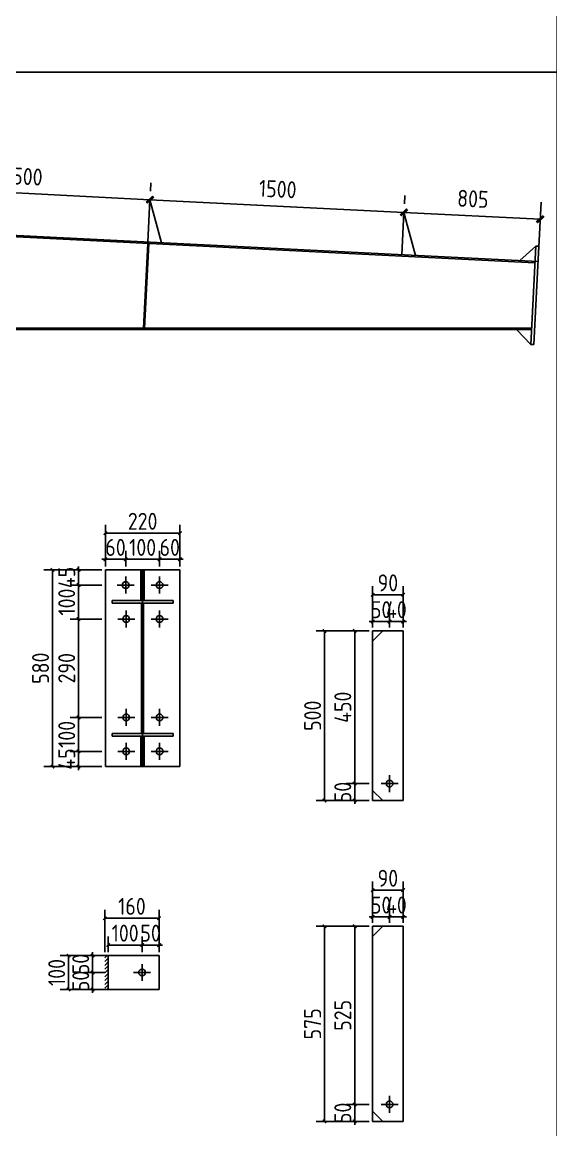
# Model space of a CAD drawing. Extents: x 411778 to 673094, y -11605 to 324395.
# Drawn here: x 446213 to 449332, y 116638 to 123167 of the extents above; entities that cross this region are included whole.
import ezdxf

# ---------------------------------------------------------------- set-up
doc = ezdxf.new("R2010")
doc.units = 0
doc.header["$LTSCALE"] = 1000
doc.header["$MEASUREMENT"] = 0
doc.styles.get("Standard").update_dxf_attribs({"font": 'gbenor.shx', "bigfont": 'gbcbig.shx'})
doc.dimstyles.get("Standard").update_dxf_attribs({"dimscale": 100, "dimtxt": 3.5, "dimasz": 1, "dimexe": 2.5, "dimexo": 3, "dimgap": 1.5, "dimtad": 1, "dimdec": 0, "dimzin": 0, "dimdsep": 46, "dimtxsty": 'Standard', "dimblk": 'ARCHTICK', "dimcen": 0.09, "dimadec": 0, "dimazin": 0, "dimtfac": 1, "dimtdec": 0, "dimtix": 1, "dimtmove": 2, "dimatfit": 3, "dimfxl": 1, "dimtolj": 1, "dimtzin": 0, "dimarcsym": 0})

# ---------------------------------------------------------------- blocks, each defined once
blk = doc.blocks.new('_ArchTick')
at = {"color": 0, "linetype": 'ByBlock', "const_width": 0.4}
blk.add_lwpolyline([(-0.5, -0.5), (0.5, 0.5)], dxfattribs=at)
blk = doc.blocks.new('*D2322')
at = {"color": 3, "lineweight": -2}
for p, q in [((445458.7, 121996), (445473.7, 122295.6)), ((445468.7, 122195.7), (446966.8, 122120.8)), ((446969.3, 122170.7), (446971.8, 122220.7))]:
    blk.add_line(p, q, dxfattribs=at)
at = {"layer": 'Defpoints', "color": 0}
for p in [(446966.8, 122120.8), (446966.8, 122120.8), (445456.2, 121946)]:
    blk.add_point(p, dxfattribs=at)
at = {"color": 3, "lineweight": -2, "xscale": 40, "yscale": 40, "zscale": 40}
for p, rotation in [((445468.7, 122195.7), 177.1375947738483), ((446966.8, 122120.8), 357.1375947738483)]:
    blk.add_blockref('_ArchTick', p, dxfattribs=dict(at, rotation=rotation))
at = {"color": 0, "insert": (446222.8, 122258.1), "char_height": 100, "attachment_point": 5, "rotation": 357.13759}
blk.add_mtext('\\A1;1500', dxfattribs=at)
blk = doc.blocks.new('*D2323')
at = {"color": 3, "lineweight": -2}
for p, q in [((446969.3, 122170.7), (446971.8, 122220.7)), ((446966.8, 122120.8), (448465, 122045.9)), ((448467.5, 122095.8), (448470, 122145.8))]:
    blk.add_line(p, q, dxfattribs=at)
at = {"layer": 'Defpoints', "color": 0}
for p in [(446966.8, 122120.8), (448465, 122045.9), (448465, 122045.9)]:
    blk.add_point(p, dxfattribs=at)
at = {"color": 3, "lineweight": -2, "xscale": 40, "yscale": 40, "zscale": 40}
for p, rotation in [((446966.8, 122120.8), 177.1375947738483), ((448465, 122045.9), 357.1375947738483)]:
    blk.add_blockref('_ArchTick', p, dxfattribs=dict(at, rotation=rotation))
at = {"color": 0, "insert": (447720.9, 122183.2), "char_height": 100, "attachment_point": 5, "rotation": 357.13759}
blk.add_mtext('\\A1;1500', dxfattribs=at)
blk = doc.blocks.new('*D2324')
at = {"color": 3, "lineweight": -2}
for p, q in [((448467.5, 122095.8), (448470, 122145.8)), ((449259, 121805.9), (449273.9, 122105.6)), ((448465, 122045.9), (449269, 122005.7))]:
    blk.add_line(p, q, dxfattribs=at)
at = {"layer": 'Defpoints', "color": 0}
for p in [(448465, 122045.9), (449269, 122005.7), (449256.5, 121756)]:
    blk.add_point(p, dxfattribs=at)
at = {"color": 3, "lineweight": -2, "xscale": 40, "yscale": 40, "zscale": 40}
for p, rotation in [((448465, 122045.9), 177.1375947738483), ((449269, 122005.7), 357.1375947738483)]:
    blk.add_blockref('_ArchTick', p, dxfattribs=dict(at, rotation=rotation))
at = {"color": 0, "insert": (448872, 122125.7), "char_height": 100, "attachment_point": 5, "rotation": 357.13759}
blk.add_mtext('\\A1;805', dxfattribs=at)
blk = doc.blocks.new('*D2346')
at = {"color": 3, "lineweight": -2}
for p, q in [((446683.6, 118869), (446495.6, 118869)), ((446545.6, 118869), (446545.6, 118889)), ((446545.6, 118779), (446545.6, 118869)), ((446683.6, 118779), (446495.6, 118779)), ((446545.6, 118779), (446545.6, 118759))]:
    blk.add_line(p, q, dxfattribs=at)
at = {"layer": 'Defpoints', "color": 0}
for p in [(446545.6, 118869), (446703.6, 118869), (446703.6, 118779)]:
    blk.add_point(p, dxfattribs=at)
at = {"color": 3, "lineweight": -2, "xscale": 20, "yscale": 20, "zscale": 20}
for p, rotation in [((446545.6, 118869), 270), ((446545.6, 118779), 90)]:
    blk.add_blockref('_ArchTick', p, dxfattribs=dict(at, rotation=rotation))
at = {"color": 0, "insert": (446475.6, 118824), "char_height": 100, "attachment_point": 5, "rotation": 90}
blk.add_mtext('\\A1;45', dxfattribs=at)
blk = doc.blocks.new('*D2300')
at = {"color": 3, "lineweight": -2}
for p, q in [((446683.6, 119069), (446495.6, 119069)), ((446545.6, 118869), (446545.6, 119069)), ((446683.6, 118869), (446495.6, 118869))]:
    blk.add_line(p, q, dxfattribs=at)
at = {"layer": 'Defpoints', "color": 0}
for p in [(446545.6, 119069), (446703.6, 119069), (446703.6, 118869)]:
    blk.add_point(p, dxfattribs=at)
at = {"color": 3, "lineweight": -2, "xscale": 20, "yscale": 20, "zscale": 20}
for p, rotation in [((446545.6, 119069), 90), ((446545.6, 118869), 270)]:
    blk.add_blockref('_ArchTick', p, dxfattribs=dict(at, rotation=rotation))
at = {"color": 0, "insert": (446475.6, 118969), "char_height": 100, "attachment_point": 5, "rotation": 90}
blk.add_mtext('\\A1;100', dxfattribs=at)
blk = doc.blocks.new('*D2301')
at = {"color": 3, "lineweight": -2}
for p, q in [((446683.6, 119649), (446495.6, 119649)), ((446545.6, 119069), (446545.6, 119649)), ((446683.6, 119069), (446495.6, 119069))]:
    blk.add_line(p, q, dxfattribs=at)
at = {"layer": 'Defpoints', "color": 0}
for p in [(446545.6, 119649), (446703.6, 119649), (446703.6, 119069)]:
    blk.add_point(p, dxfattribs=at)
at = {"color": 3, "lineweight": -2, "xscale": 20, "yscale": 20, "zscale": 20}
for p, rotation in [((446545.6, 119649), 90), ((446545.6, 119069), 270)]:
    blk.add_blockref('_ArchTick', p, dxfattribs=dict(at, rotation=rotation))
at = {"color": 0, "insert": (446475.6, 119359), "char_height": 100, "attachment_point": 5, "rotation": 90}
blk.add_mtext('\\A1;290', dxfattribs=at)
blk = doc.blocks.new('*D2302')
at = {"color": 3, "lineweight": -2}
for p, q in [((446683.6, 119849), (446495.6, 119849)), ((446545.6, 119649), (446545.6, 119849)), ((446683.6, 119649), (446495.6, 119649))]:
    blk.add_line(p, q, dxfattribs=at)
at = {"layer": 'Defpoints', "color": 0}
for p in [(446545.6, 119849), (446703.6, 119849), (446703.6, 119649)]:
    blk.add_point(p, dxfattribs=at)
at = {"color": 3, "lineweight": -2, "xscale": 20, "yscale": 20, "zscale": 20}
for p, rotation in [((446545.6, 119849), 90), ((446545.6, 119649), 270)]:
    blk.add_blockref('_ArchTick', p, dxfattribs=dict(at, rotation=rotation))
at = {"color": 0, "insert": (446475.6, 119749), "char_height": 100, "attachment_point": 5, "rotation": 90}
blk.add_mtext('\\A1;100', dxfattribs=at)
blk = doc.blocks.new('*D2347')
at = {"color": 3, "lineweight": -2}
for p, q in [((446545.6, 119939), (446545.6, 119959)), ((446683.6, 119939), (446495.6, 119939)), ((446545.6, 119849), (446545.6, 119939)), ((446683.6, 119849), (446495.6, 119849)), ((446545.6, 119849), (446545.6, 119829))]:
    blk.add_line(p, q, dxfattribs=at)
at = {"layer": 'Defpoints', "color": 0}
for p in [(446545.6, 119939), (446703.6, 119939), (446703.6, 119849)]:
    blk.add_point(p, dxfattribs=at)
at = {"color": 3, "lineweight": -2, "xscale": 20, "yscale": 20, "zscale": 20}
for p, rotation in [((446545.6, 119939), 270), ((446545.6, 119849), 90)]:
    blk.add_blockref('_ArchTick', p, dxfattribs=dict(at, rotation=rotation))
at = {"color": 0, "insert": (446475.6, 119894), "char_height": 100, "attachment_point": 5, "rotation": 90}
blk.add_mtext('\\A1;45', dxfattribs=at)
blk = doc.blocks.new('*D2303')
at = {"color": 3, "lineweight": -2}
for p, q in [((446703.6, 119959), (446703.6, 120051)), ((446823.6, 119959), (446823.6, 120051)), ((446703.6, 120001), (446683.6, 120001)), ((446703.6, 120001), (446823.6, 120001)), ((446823.6, 120001), (446843.6, 120001))]:
    blk.add_line(p, q, dxfattribs=at)
at = {"layer": 'Defpoints', "color": 0}
for p in [(446823.6, 120001), (446703.6, 119939), (446823.6, 119939)]:
    blk.add_point(p, dxfattribs=at)
at = {"color": 3, "lineweight": -2, "xscale": 20, "yscale": 20, "zscale": 20}
blk.add_blockref('_ArchTick', (446703.6, 120001), dxfattribs=at)
at = {"color": 3, "lineweight": -2, "xscale": 20, "yscale": 20, "zscale": 20, "rotation": 180}
blk.add_blockref('_ArchTick', (446823.6, 120001), dxfattribs=at)
at = {"color": 0, "insert": (446763.6, 120071), "char_height": 100, "attachment_point": 5}
blk.add_mtext('\\A1;60', dxfattribs=at)
blk = doc.blocks.new('*D2304')
at = {"color": 3, "lineweight": -2}
for p, q in [((446823.6, 119959), (446823.6, 120051)), ((447023.6, 119959), (447023.6, 120051)), ((446823.6, 120001), (447023.6, 120001))]:
    blk.add_line(p, q, dxfattribs=at)
at = {"layer": 'Defpoints', "color": 0}
for p in [(447023.6, 120001), (446823.6, 119939), (447023.6, 119939)]:
    blk.add_point(p, dxfattribs=at)
at = {"color": 3, "lineweight": -2, "xscale": 20, "yscale": 20, "zscale": 20, "rotation": 180}
blk.add_blockref('_ArchTick', (446823.6, 120001), dxfattribs=at)
at = {"color": 3, "lineweight": -2, "xscale": 20, "yscale": 20, "zscale": 20}
blk.add_blockref('_ArchTick', (447023.6, 120001), dxfattribs=at)
at = {"color": 0, "insert": (446923.6, 120071), "char_height": 100, "attachment_point": 5}
blk.add_mtext('\\A1;100', dxfattribs=at)
blk = doc.blocks.new('*D2348')
at = {"color": 3, "lineweight": -2}
for p, q in [((447023.6, 119959), (447023.6, 120051)), ((447143.6, 119959), (447143.6, 120051)), ((447023.6, 120001), (447003.6, 120001)), ((447023.6, 120001), (447143.6, 120001)), ((447143.6, 120001), (447163.6, 120001))]:
    blk.add_line(p, q, dxfattribs=at)
at = {"layer": 'Defpoints', "color": 0}
for p in [(447143.6, 120001), (447023.6, 119939), (447143.6, 119939)]:
    blk.add_point(p, dxfattribs=at)
at = {"color": 3, "lineweight": -2, "xscale": 20, "yscale": 20, "zscale": 20}
blk.add_blockref('_ArchTick', (447023.6, 120001), dxfattribs=at)
at = {"color": 3, "lineweight": -2, "xscale": 20, "yscale": 20, "zscale": 20, "rotation": 180}
blk.add_blockref('_ArchTick', (447143.6, 120001), dxfattribs=at)
at = {"color": 0, "insert": (447083.6, 120071), "char_height": 100, "attachment_point": 5}
blk.add_mtext('\\A1;60', dxfattribs=at)
blk = doc.blocks.new('*D2349')
at = {"color": 3, "lineweight": -2}
for p, q in [((446703.6, 119959), (446703.6, 120205)), ((447143.6, 119959), (447143.6, 120205)), ((446703.6, 120155), (447143.6, 120155))]:
    blk.add_line(p, q, dxfattribs=at)
at = {"layer": 'Defpoints', "color": 0}
for p in [(447143.6, 120155), (446703.6, 119939), (447143.6, 119939)]:
    blk.add_point(p, dxfattribs=at)
at = {"color": 3, "lineweight": -2, "xscale": 20, "yscale": 20, "zscale": 20, "rotation": 180}
blk.add_blockref('_ArchTick', (446703.6, 120155), dxfattribs=at)
at = {"color": 3, "lineweight": -2, "xscale": 20, "yscale": 20, "zscale": 20}
blk.add_blockref('_ArchTick', (447143.6, 120155), dxfattribs=at)
at = {"color": 0, "insert": (446923.6, 120225), "char_height": 100, "attachment_point": 5}
blk.add_mtext('\\A1;220', dxfattribs=at)
blk = doc.blocks.new('*D2350')
at = {"color": 3, "lineweight": -2}
for p, q in [((446683.6, 119939), (446341.6, 119939)), ((446391.6, 119939), (446391.6, 118779)), ((446683.6, 118779), (446341.6, 118779))]:
    blk.add_line(p, q, dxfattribs=at)
at = {"layer": 'Defpoints', "color": 0}
for p in [(446703.6, 119939), (446391.6, 118779), (446703.6, 118779)]:
    blk.add_point(p, dxfattribs=at)
at = {"color": 3, "lineweight": -2, "xscale": 20, "yscale": 20, "zscale": 20}
for p, rotation in [((446391.6, 119939), 90), ((446391.6, 118779), 270)]:
    blk.add_blockref('_ArchTick', p, dxfattribs=dict(at, rotation=rotation))
at = {"color": 0, "insert": (446321.6, 119359), "char_height": 100, "attachment_point": 5, "rotation": 90}
blk.add_mtext('\\A1;580', dxfattribs=at)
blk = doc.blocks.new('*D2355')
at = {"color": 3, "lineweight": -2}
for p, q in [((448174.5, 118679), (448174.5, 118699)), ((448260.5, 118679), (448124.5, 118679)), ((448174.5, 118579), (448174.5, 118679)), ((448260.5, 118579), (448124.5, 118579)), ((448174.5, 118579), (448174.5, 118559))]:
    blk.add_line(p, q, dxfattribs=at)
at = {"layer": 'Defpoints', "color": 0}
for p in [(448174.5, 118679), (448280.5, 118679), (448280.5, 118579)]:
    blk.add_point(p, dxfattribs=at)
at = {"color": 3, "lineweight": -2, "xscale": 20, "yscale": 20, "zscale": 20}
for p, rotation in [((448174.5, 118679), 270), ((448174.5, 118579), 90)]:
    blk.add_blockref('_ArchTick', p, dxfattribs=dict(at, rotation=rotation))
at = {"color": 0, "insert": (448104.5, 118629), "char_height": 100, "attachment_point": 5, "rotation": 90}
blk.add_mtext('\\A1;50', dxfattribs=at)
blk = doc.blocks.new('*D2356')
at = {"color": 3, "lineweight": -2}
for p, q in [((448260.5, 119579), (448124.5, 119579)), ((448174.5, 118679), (448174.5, 119579)), ((448260.5, 118679), (448124.5, 118679))]:
    blk.add_line(p, q, dxfattribs=at)
at = {"layer": 'Defpoints', "color": 0}
for p in [(448174.5, 119579), (448280.5, 119579), (448280.5, 118679)]:
    blk.add_point(p, dxfattribs=at)
at = {"color": 3, "lineweight": -2, "xscale": 20, "yscale": 20, "zscale": 20}
for p, rotation in [((448174.5, 119579), 90), ((448174.5, 118679), 270)]:
    blk.add_blockref('_ArchTick', p, dxfattribs=dict(at, rotation=rotation))
at = {"color": 0, "insert": (448104.5, 119129), "char_height": 100, "attachment_point": 5, "rotation": 90}
blk.add_mtext('\\A1;450', dxfattribs=at)
blk = doc.blocks.new('*D2357')
at = {"color": 3, "lineweight": -2}
for p, q in [((448260.5, 119579), (447946.5, 119579)), ((447996.5, 118579), (447996.5, 119579)), ((448260.5, 118579), (447946.5, 118579))]:
    blk.add_line(p, q, dxfattribs=at)
at = {"layer": 'Defpoints', "color": 0}
for p in [(447996.5, 119579), (448280.5, 119579), (448280.5, 118579)]:
    blk.add_point(p, dxfattribs=at)
at = {"color": 3, "lineweight": -2, "xscale": 20, "yscale": 20, "zscale": 20}
for p, rotation in [((447996.5, 119579), 90), ((447996.5, 118579), 270)]:
    blk.add_blockref('_ArchTick', p, dxfattribs=dict(at, rotation=rotation))
at = {"color": 0, "insert": (447926.5, 119079), "char_height": 100, "attachment_point": 5, "rotation": 90}
blk.add_mtext('\\A1;500', dxfattribs=at)
blk = doc.blocks.new('*D2313')
at = {"color": 3, "lineweight": -2}
for p, q in [((448280.5, 119599), (448280.5, 119684)), ((448380.5, 119599), (448380.5, 119684)), ((448280.5, 119634), (448260.5, 119634)), ((448280.5, 119634), (448380.5, 119634)), ((448380.5, 119634), (448400.5, 119634))]:
    blk.add_line(p, q, dxfattribs=at)
at = {"layer": 'Defpoints', "color": 0}
for p in [(448380.5, 119634), (448280.5, 119579), (448380.5, 119579)]:
    blk.add_point(p, dxfattribs=at)
at = {"color": 3, "lineweight": -2, "xscale": 20, "yscale": 20, "zscale": 20}
blk.add_blockref('_ArchTick', (448280.5, 119634), dxfattribs=at)
at = {"color": 3, "lineweight": -2, "xscale": 20, "yscale": 20, "zscale": 20, "rotation": 180}
blk.add_blockref('_ArchTick', (448380.5, 119634), dxfattribs=at)
at = {"color": 0, "insert": (448330.5, 119704), "char_height": 100, "attachment_point": 5}
blk.add_mtext('\\A1;50', dxfattribs=at)
blk = doc.blocks.new('*D2358')
at = {"color": 3, "lineweight": -2}
for p, q in [((448380.5, 119599), (448380.5, 119684)), ((448460.5, 119599), (448460.5, 119684)), ((448380.5, 119634), (448360.5, 119634)), ((448380.5, 119634), (448460.5, 119634)), ((448460.5, 119634), (448480.5, 119634))]:
    blk.add_line(p, q, dxfattribs=at)
at = {"layer": 'Defpoints', "color": 0}
for p in [(448460.5, 119634), (448380.5, 119579), (448460.5, 119579)]:
    blk.add_point(p, dxfattribs=at)
at = {"color": 3, "lineweight": -2, "xscale": 20, "yscale": 20, "zscale": 20}
blk.add_blockref('_ArchTick', (448380.5, 119634), dxfattribs=at)
at = {"color": 3, "lineweight": -2, "xscale": 20, "yscale": 20, "zscale": 20, "rotation": 180}
blk.add_blockref('_ArchTick', (448460.5, 119634), dxfattribs=at)
at = {"color": 0, "insert": (448420.5, 119704), "char_height": 100, "attachment_point": 5}
blk.add_mtext('\\A1;40', dxfattribs=at)
blk = doc.blocks.new('*D2360')
at = {"color": 3, "lineweight": -2}
for p, q in [((448280.5, 119599), (448280.5, 119842)), ((448460.5, 119599), (448460.5, 119842)), ((448460.5, 119792), (448280.5, 119792))]:
    blk.add_line(p, q, dxfattribs=at)
at = {"layer": 'Defpoints', "color": 0}
for p in [(448280.5, 119792), (448280.5, 119579), (448460.5, 119579)]:
    blk.add_point(p, dxfattribs=at)
at = {"color": 3, "lineweight": -2, "xscale": 20, "yscale": 20, "zscale": 20, "rotation": 180}
blk.add_blockref('_ArchTick', (448280.5, 119792), dxfattribs=at)
at = {"color": 3, "lineweight": -2, "xscale": 20, "yscale": 20, "zscale": 20}
blk.add_blockref('_ArchTick', (448460.5, 119792), dxfattribs=at)
at = {"color": 0, "insert": (448370.5, 119862), "char_height": 100, "attachment_point": 5}
blk.add_mtext('\\A1;90', dxfattribs=at)
blk = doc.blocks.new('*D2361')
at = {"color": 3, "lineweight": -2}
for p, q in [((448174.5, 116788), (448174.5, 116808)), ((448260.5, 116788), (448124.5, 116788)), ((448174.5, 116688), (448174.5, 116788)), ((448260.5, 116688), (448124.5, 116688)), ((448174.5, 116688), (448174.5, 116668))]:
    blk.add_line(p, q, dxfattribs=at)
at = {"layer": 'Defpoints', "color": 0}
for p in [(448174.5, 116788), (448280.5, 116788), (448280.5, 116688)]:
    blk.add_point(p, dxfattribs=at)
at = {"color": 3, "lineweight": -2, "xscale": 20, "yscale": 20, "zscale": 20}
for p, rotation in [((448174.5, 116788), 270), ((448174.5, 116688), 90)]:
    blk.add_blockref('_ArchTick', p, dxfattribs=dict(at, rotation=rotation))
at = {"color": 0, "insert": (448104.5, 116738), "char_height": 100, "attachment_point": 5, "rotation": 90}
blk.add_mtext('\\A1;50', dxfattribs=at)
blk = doc.blocks.new('*D2362')
at = {"color": 3, "lineweight": -2}
for p, q in [((448260.5, 117838), (448124.5, 117838)), ((448174.5, 116788), (448174.5, 117838)), ((448260.5, 116788), (448124.5, 116788))]:
    blk.add_line(p, q, dxfattribs=at)
at = {"layer": 'Defpoints', "color": 0}
for p in [(448174.5, 117838), (448280.5, 117838), (448280.5, 116788)]:
    blk.add_point(p, dxfattribs=at)
at = {"color": 3, "lineweight": -2, "xscale": 20, "yscale": 20, "zscale": 20}
for p, rotation in [((448174.5, 117838), 90), ((448174.5, 116788), 270)]:
    blk.add_blockref('_ArchTick', p, dxfattribs=dict(at, rotation=rotation))
at = {"color": 0, "insert": (448104.5, 117313), "char_height": 100, "attachment_point": 5, "rotation": 90}
blk.add_mtext('\\A1;525', dxfattribs=at)
blk = doc.blocks.new('*D2363')
at = {"color": 3, "lineweight": -2}
for p, q in [((448260.5, 117838), (447946.5, 117838)), ((447996.5, 116688), (447996.5, 117838)), ((448260.5, 116688), (447946.5, 116688))]:
    blk.add_line(p, q, dxfattribs=at)
at = {"layer": 'Defpoints', "color": 0}
for p in [(447996.5, 117838), (448280.5, 117838), (448280.5, 116688)]:
    blk.add_point(p, dxfattribs=at)
at = {"color": 3, "lineweight": -2, "xscale": 20, "yscale": 20, "zscale": 20}
for p, rotation in [((447996.5, 117838), 90), ((447996.5, 116688), 270)]:
    blk.add_blockref('_ArchTick', p, dxfattribs=dict(at, rotation=rotation))
at = {"color": 0, "insert": (447926.5, 117263), "char_height": 100, "attachment_point": 5, "rotation": 90}
blk.add_mtext('\\A1;575', dxfattribs=at)
blk = doc.blocks.new('*D2314')
at = {"color": 3, "lineweight": -2}
for p, q in [((448280.5, 117858), (448280.5, 117943)), ((448380.5, 117858), (448380.5, 117943)), ((448280.5, 117893), (448260.5, 117893)), ((448280.5, 117893), (448380.5, 117893)), ((448380.5, 117893), (448400.5, 117893))]:
    blk.add_line(p, q, dxfattribs=at)
at = {"layer": 'Defpoints', "color": 0}
for p in [(448380.5, 117893), (448280.5, 117838), (448380.5, 117838)]:
    blk.add_point(p, dxfattribs=at)
at = {"color": 3, "lineweight": -2, "xscale": 20, "yscale": 20, "zscale": 20}
blk.add_blockref('_ArchTick', (448280.5, 117893), dxfattribs=at)
at = {"color": 3, "lineweight": -2, "xscale": 20, "yscale": 20, "zscale": 20, "rotation": 180}
blk.add_blockref('_ArchTick', (448380.5, 117893), dxfattribs=at)
at = {"color": 0, "insert": (448330.5, 117963), "char_height": 100, "attachment_point": 5}
blk.add_mtext('\\A1;50', dxfattribs=at)
blk = doc.blocks.new('*D2364')
at = {"color": 3, "lineweight": -2}
for p, q in [((448380.5, 117858), (448380.5, 117943)), ((448460.5, 117858), (448460.5, 117943)), ((448380.5, 117893), (448360.5, 117893)), ((448380.5, 117893), (448460.5, 117893)), ((448460.5, 117893), (448480.5, 117893))]:
    blk.add_line(p, q, dxfattribs=at)
at = {"layer": 'Defpoints', "color": 0}
for p in [(448460.5, 117893), (448380.5, 117838), (448460.5, 117838)]:
    blk.add_point(p, dxfattribs=at)
at = {"color": 3, "lineweight": -2, "xscale": 20, "yscale": 20, "zscale": 20}
blk.add_blockref('_ArchTick', (448380.5, 117893), dxfattribs=at)
at = {"color": 3, "lineweight": -2, "xscale": 20, "yscale": 20, "zscale": 20, "rotation": 180}
blk.add_blockref('_ArchTick', (448460.5, 117893), dxfattribs=at)
at = {"color": 0, "insert": (448420.5, 117963), "char_height": 100, "attachment_point": 5}
blk.add_mtext('\\A1;40', dxfattribs=at)
blk = doc.blocks.new('*D2366')
at = {"color": 3, "lineweight": -2}
for p, q in [((448280.5, 117858), (448280.5, 118101)), ((448460.5, 118051), (448280.5, 118051)), ((448460.5, 117858), (448460.5, 118101))]:
    blk.add_line(p, q, dxfattribs=at)
at = {"layer": 'Defpoints', "color": 0}
for p in [(448280.5, 118051), (448280.5, 117838), (448460.5, 117838)]:
    blk.add_point(p, dxfattribs=at)
at = {"color": 3, "lineweight": -2, "xscale": 20, "yscale": 20, "zscale": 20, "rotation": 180}
blk.add_blockref('_ArchTick', (448280.5, 118051), dxfattribs=at)
at = {"color": 3, "lineweight": -2, "xscale": 20, "yscale": 20, "zscale": 20}
blk.add_blockref('_ArchTick', (448460.5, 118051), dxfattribs=at)
at = {"color": 0, "insert": (448370.5, 118121), "char_height": 100, "attachment_point": 5}
blk.add_mtext('\\A1;90', dxfattribs=at)
blk = doc.blocks.new('*D2368')
at = {"color": 3, "lineweight": -2}
for p, q in [((446700.5, 117565.5), (446578.5, 117565.5)), ((446628.5, 117565.5), (446628.5, 117585.5)), ((446628.5, 117465.5), (446628.5, 117565.5)), ((446680.5, 117465.5), (446578.5, 117465.5)), ((446628.5, 117465.5), (446628.5, 117445.5))]:
    blk.add_line(p, q, dxfattribs=at)
at = {"layer": 'Defpoints', "color": 0}
for p in [(446628.5, 117565.5), (446720.5, 117565.5), (446700.5, 117465.5)]:
    blk.add_point(p, dxfattribs=at)
at = {"color": 3, "lineweight": -2, "xscale": 20, "yscale": 20, "zscale": 20}
for p, rotation in [((446628.5, 117565.5), 270), ((446628.5, 117465.5), 90)]:
    blk.add_blockref('_ArchTick', p, dxfattribs=dict(at, rotation=rotation))
at = {"color": 0, "insert": (446558.5, 117515.5), "char_height": 100, "attachment_point": 5, "rotation": 90}
blk.add_mtext('\\A1;50', dxfattribs=at)
blk = doc.blocks.new('*D2369')
at = {"color": 3, "lineweight": -2}
for p, q in [((446680.5, 117665.5), (446578.5, 117665.5)), ((446628.5, 117665.5), (446628.5, 117685.5)), ((446628.5, 117565.5), (446628.5, 117665.5)), ((446700.5, 117565.5), (446578.5, 117565.5)), ((446628.5, 117565.5), (446628.5, 117545.5))]:
    blk.add_line(p, q, dxfattribs=at)
at = {"layer": 'Defpoints', "color": 0}
for p in [(446628.5, 117665.5), (446700.5, 117665.5), (446720.5, 117565.5)]:
    blk.add_point(p, dxfattribs=at)
at = {"color": 3, "lineweight": -2, "xscale": 20, "yscale": 20, "zscale": 20}
for p, rotation in [((446628.5, 117665.5), 270), ((446628.5, 117565.5), 90)]:
    blk.add_blockref('_ArchTick', p, dxfattribs=dict(at, rotation=rotation))
at = {"color": 0, "insert": (446558.5, 117615.5), "char_height": 100, "attachment_point": 5, "rotation": 90}
blk.add_mtext('\\A1;50', dxfattribs=at)
blk = doc.blocks.new('*D2316')
at = {"color": 3, "lineweight": -2}
for p, q in [((446720.5, 117685.5), (446720.5, 117777.5)), ((446720.5, 117727.5), (446920.5, 117727.5)), ((446920.5, 117685.5), (446920.5, 117777.5))]:
    blk.add_line(p, q, dxfattribs=at)
at = {"layer": 'Defpoints', "color": 0}
for p in [(446920.5, 117727.5), (446720.5, 117665.5), (446920.5, 117665.5)]:
    blk.add_point(p, dxfattribs=at)
at = {"color": 3, "lineweight": -2, "xscale": 20, "yscale": 20, "zscale": 20, "rotation": 180}
blk.add_blockref('_ArchTick', (446720.5, 117727.5), dxfattribs=at)
at = {"color": 3, "lineweight": -2, "xscale": 20, "yscale": 20, "zscale": 20}
blk.add_blockref('_ArchTick', (446920.5, 117727.5), dxfattribs=at)
at = {"color": 0, "insert": (446820.5, 117797.5), "char_height": 100, "attachment_point": 5}
blk.add_mtext('\\A1;100', dxfattribs=at)
blk = doc.blocks.new('*D2370')
at = {"color": 3, "lineweight": -2}
for p, q in [((446920.5, 117727.5), (446900.5, 117727.5)), ((446920.5, 117685.5), (446920.5, 117777.5)), ((446920.5, 117727.5), (447020.5, 117727.5)), ((447020.5, 117685.5), (447020.5, 117777.5)), ((447020.5, 117727.5), (447040.5, 117727.5))]:
    blk.add_line(p, q, dxfattribs=at)
at = {"layer": 'Defpoints', "color": 0}
for p in [(447020.5, 117727.5), (446920.5, 117665.5), (447020.5, 117665.5)]:
    blk.add_point(p, dxfattribs=at)
at = {"color": 3, "lineweight": -2, "xscale": 20, "yscale": 20, "zscale": 20}
blk.add_blockref('_ArchTick', (446920.5, 117727.5), dxfattribs=at)
at = {"color": 3, "lineweight": -2, "xscale": 20, "yscale": 20, "zscale": 20, "rotation": 180}
blk.add_blockref('_ArchTick', (447020.5, 117727.5), dxfattribs=at)
at = {"color": 0, "insert": (446970.5, 117797.5), "char_height": 100, "attachment_point": 5}
blk.add_mtext('\\A1;50', dxfattribs=at)
blk = doc.blocks.new('*D2371')
at = {"color": 3, "lineweight": -2}
for p, q in [((446700.5, 117665.5), (446436.5, 117665.5)), ((446486.5, 117465.5), (446486.5, 117665.5)), ((446700.5, 117465.5), (446436.5, 117465.5))]:
    blk.add_line(p, q, dxfattribs=at)
at = {"layer": 'Defpoints', "color": 0}
for p in [(446486.5, 117665.5), (446720.5, 117665.5), (446720.5, 117465.5)]:
    blk.add_point(p, dxfattribs=at)
at = {"color": 3, "lineweight": -2, "xscale": 20, "yscale": 20, "zscale": 20}
for p, rotation in [((446486.5, 117665.5), 90), ((446486.5, 117465.5), 270)]:
    blk.add_blockref('_ArchTick', p, dxfattribs=dict(at, rotation=rotation))
at = {"color": 0, "insert": (446416.5, 117565.5), "char_height": 100, "attachment_point": 5, "rotation": 90}
blk.add_mtext('\\A1;100', dxfattribs=at)
blk = doc.blocks.new('*D2372')
at = {"color": 3, "lineweight": -2}
for p, q in [((446700.5, 117685.5), (446700.5, 117935.5)), ((447020.5, 117685.5), (447020.5, 117935.5)), ((446700.5, 117885.5), (447020.5, 117885.5))]:
    blk.add_line(p, q, dxfattribs=at)
at = {"layer": 'Defpoints', "color": 0}
for p in [(447020.5, 117885.5), (446700.5, 117665.5), (447020.5, 117665.5)]:
    blk.add_point(p, dxfattribs=at)
at = {"color": 3, "lineweight": -2, "xscale": 20, "yscale": 20, "zscale": 20, "rotation": 180}
blk.add_blockref('_ArchTick', (446700.5, 117885.5), dxfattribs=at)
at = {"color": 3, "lineweight": -2, "xscale": 20, "yscale": 20, "zscale": 20}
blk.add_blockref('_ArchTick', (447020.5, 117885.5), dxfattribs=at)
at = {"color": 0, "insert": (446860.5, 117955.5), "char_height": 100, "attachment_point": 5}
blk.add_mtext('\\A1;160', dxfattribs=at)

msp = doc.modelspace()

# ---------------------------------------------------------------- hatches: boundary and pattern name
h = msp.add_hatch()
h.set_pattern_fill('ANSI31', color=256, scale=10, style=0)
h.set_pattern_definition([(45, (-3341.5, -6024.5), (-11.22532015, 11.22532015), [])])
h.paths.add_polyline_path([(446720.5, 117665.5), (446700.5, 117665.5), (446700.5, 117465.5), (446720.5, 117465.5)])

# ---------------------------------------------------------------- linework, layer by layer
for p, q in [((446966.8, 122120.8), (446954.3, 121871.1)), ((446966.8, 122120.8), (447034.2, 121867.1)), ((448465, 122045.9), (448452.5, 121796.2)), ((448465, 122045.9), (448532.4, 121792.2)), ((445256.5, 121956), (449256.5, 121756)), ((445256.5, 121948), (449238.1, 121748.9)), ((446953.9, 121863.1), (446929, 121364.2)), ((446959.9, 121862.8), (446935, 121364.2)), ((449243, 121846.8), (449148.6, 121761.4)), ((449261, 121845.9), (449243, 121846.8)), ((449218.9, 121364.5), (445256.5, 121364)), ((449218.5, 121356.5), (445256.5, 121356)), ((449129.4, 121356.5), (449214, 121267.5)), ((449232, 121266.6), (449214, 121267.5)), ((446703.6, 119939), (446703.6, 118779)), ((447143.6, 119939), (446703.6, 119939)), ((446823.6, 119899), (446823.6, 119799)), ((446913.6, 119939), (446913.6, 119759)), ((446933.6, 119939), (446933.6, 119759)), ((447023.6, 119899), (447023.6, 119799)), ((447143.6, 118779), (447143.6, 119939)), ((446773.6, 119849), (446873.6, 119849)), ((446973.6, 119849), (447073.6, 119849)), ((446826.6, 119699), (446826.6, 119599)), ((447023.6, 119699), (447023.6, 119599)), ((446776.6, 119649), (446876.6, 119649)), ((446973.6, 119649), (447073.6, 119649)), ((448460.5, 119579), (448280.5, 119579)), ((448280.5, 119579), (448280.5, 118579)), ((448280.5, 119519), (448340.5, 119579)), ((448460.5, 119579), (448460.5, 118579)), ((446826.6, 119119), (446826.6, 119019)), ((447023.6, 119119), (447023.6, 119019)), ((446776.6, 119069), (446876.6, 119069)), ((446973.6, 119069), (447073.6, 119069)), ((446826.6, 118919), (446826.6, 118819)), ((446913.6, 118959), (446913.6, 118779)), ((446933.6, 118959), (446933.6, 118779)), ((447023.6, 118919), (447023.6, 118819)), ((446776.6, 118869), (446876.6, 118869)), ((446973.6, 118869), (447073.6, 118869)), ((446703.6, 118779), (447143.6, 118779)), ((448380.5, 118729), (448380.5, 118629)), ((448280.5, 118639), (448340.5, 118579)), ((448330.5, 118679), (448430.5, 118679)), ((448460.5, 118579), (448280.5, 118579)), ((448460.5, 117838), (448280.5, 117838)), ((448280.5, 117838), (448280.5, 116688)), ((448280.5, 117778), (448340.5, 117838)), ((448460.5, 117838), (448460.5, 116688)), ((447020.5, 117665.5), (446700.5, 117665.5)), ((446720.5, 117665.5), (446720.5, 117465.5)), ((447020.5, 117465.5), (447020.5, 117665.5)), ((446920.5, 117615.5), (446920.5, 117515.5)), ((446870.5, 117565.5), (446970.5, 117565.5)), ((446700.5, 117465.5), (447020.5, 117465.5)), ((448380.5, 116838), (448380.5, 116738)), ((448280.5, 116748), (448340.5, 116688)), ((448330.5, 116788), (448430.5, 116788)), ((448460.5, 116688), (448280.5, 116688))]:
    msp.add_line(p, q)
at = {"color": 0}
for p, q in [((449243, 121846.8), (449214, 121267.5)), ((449261, 121845.9), (449232, 121266.6))]:
    msp.add_line(p, q, dxfattribs=at)
at = {"color": 1}
msp.add_line((446923.6, 119939), (446923.6, 118779), dxfattribs=at)
at = {"color": 4}
for p, q in [((447103.6, 119759), (446743.6, 119759)), ((446743.6, 119759), (446743.6, 119743)), ((447103.6, 119743), (447103.6, 119759)), ((446743.6, 119743), (447103.6, 119743)), ((446917.6, 119743), (446917.6, 118975)), ((446929.6, 119743), (446929.6, 118975)), ((446743.6, 118959), (446743.6, 118975)), ((446743.6, 118975), (447103.6, 118975)), ((447103.6, 118975), (447103.6, 118959)), ((447103.6, 118959), (446743.6, 118959))]:
    msp.add_line(p, q, dxfattribs=at)
for points in [[(440968.5, 134753), (449368.5, 134753), (449368.5, 122873), (440968.5, 122873)], [(440968.5, 122873), (449368.5, 122873), (449368.5, 110993), (440968.5, 110993)]]:
    msp.add_lwpolyline(points, close=True)
for centre in [(446823.6, 119849), (447023.6, 119849), (446826.6, 119649), (447023.6, 119649), (446826.6, 119069), (447023.6, 119069), (446826.6, 118869), (447023.6, 118869), (448380.5, 118679), (446920.5, 117565.5), (448380.5, 116788)]:
    msp.add_circle(centre, 20)

# ---------------------------------------------------------------- dimensions: what is measured, and where the dimension line sits
for base, p1, p2, angle, override, picture, middle in [((446966.8, 122120.8), (445456.2, 121946), (446966.8, 122120.8), 177.13759, {"dimtxt": 1, "dimasz": 0.4, "dimexe": 1, "dimexo": 0.5, "dimgap": 0.5, "dimclrd": 3, "dimclre": 3}, '*D2322', (446222.8, 122258.1)), ((448465, 122045.9), (446966.8, 122120.8), (448465, 122045.9), 177.13759, {"dimtxt": 1, "dimasz": 0.4, "dimexe": 1, "dimexo": 0.5, "dimgap": 0.5, "dimclrd": 3, "dimclre": 3}, '*D2323', (447720.9, 122183.2)), ((449269, 122005.7), (448465, 122045.9), (449256.5, 121756), 177.13759, {"dimtxt": 1, "dimasz": 0.4, "dimexe": 1, "dimexo": 0.5, "dimgap": 0.5, "dimclrd": 3, "dimclre": 3}, '*D2324', (448872, 122125.7)), ((446545.6, 119939), (446703.6, 119849), (446703.6, 119939), 90, {"dimtxt": 1, "dimasz": 0.2, "dimexe": 0.5, "dimexo": 0.2, "dimgap": 0.2, "dimlfac": 0.5, "dimclrd": 3, "dimclre": 3}, '*D2347', (446475.6, 119894)), ((446545.6, 119849), (446703.6, 119649), (446703.6, 119849), 90, {"dimtxt": 1, "dimasz": 0.2, "dimexe": 0.5, "dimexo": 0.2, "dimgap": 0.2, "dimlfac": 0.5, "dimclrd": 3, "dimclre": 3}, '*D2302', (446475.6, 119749)), ((446545.6, 119649), (446703.6, 119069), (446703.6, 119649), 90, {"dimtxt": 1, "dimasz": 0.2, "dimexe": 0.5, "dimexo": 0.2, "dimgap": 0.2, "dimlfac": 0.5, "dimclrd": 3, "dimclre": 3}, '*D2301', (446475.6, 119359)), ((448174.5, 119579), (448280.5, 118679), (448280.5, 119579), 90, {"dimtxt": 1, "dimasz": 0.2, "dimexe": 0.5, "dimexo": 0.2, "dimgap": 0.2, "dimlfac": 0.5, "dimclrd": 3, "dimclre": 3}, '*D2356', (448104.5, 119129)), ((446545.6, 119069), (446703.6, 118869), (446703.6, 119069), 90, {"dimtxt": 1, "dimasz": 0.2, "dimexe": 0.5, "dimexo": 0.2, "dimgap": 0.2, "dimlfac": 0.5, "dimclrd": 3, "dimclre": 3}, '*D2300', (446475.6, 118969)), ((446545.6, 118869), (446703.6, 118779), (446703.6, 118869), 90, {"dimtxt": 1, "dimasz": 0.2, "dimexe": 0.5, "dimexo": 0.2, "dimgap": 0.2, "dimlfac": 0.5, "dimclrd": 3, "dimclre": 3}, '*D2346', (446475.6, 118824)), ((448174.5, 118679), (448280.5, 118579), (448280.5, 118679), 90, {"dimtxt": 1, "dimasz": 0.2, "dimexe": 0.5, "dimexo": 0.2, "dimgap": 0.2, "dimlfac": 0.5, "dimclrd": 3, "dimclre": 3}, '*D2355', (448104.5, 118629)), ((447020.5, 117727.5), (446920.5, 117665.5), (447020.5, 117665.5), 180, {"dimtxt": 1, "dimasz": 0.2, "dimexe": 0.5, "dimexo": 0.2, "dimgap": 0.2, "dimlfac": 0.5, "dimclrd": 3, "dimclre": 3}, '*D2370', (446970.5, 117797.5)), ((448174.5, 117838), (448280.5, 116788), (448280.5, 117838), 90, {"dimtxt": 1, "dimasz": 0.2, "dimexe": 0.5, "dimexo": 0.2, "dimgap": 0.2, "dimlfac": 0.5, "dimclrd": 3, "dimclre": 3}, '*D2362', (448104.5, 117313)), ((446628.5, 117665.5), (446720.5, 117565.5), (446700.5, 117665.5), 90, {"dimtxt": 1, "dimasz": 0.2, "dimexe": 0.5, "dimexo": 0.2, "dimgap": 0.2, "dimlfac": 0.5, "dimclrd": 3, "dimclre": 3}, '*D2369', (446558.5, 117615.5)), ((446628.5, 117565.5), (446700.5, 117465.5), (446720.5, 117565.5), 90, {"dimtxt": 1, "dimasz": 0.2, "dimexe": 0.5, "dimexo": 0.2, "dimgap": 0.2, "dimlfac": 0.5, "dimclrd": 3, "dimclre": 3}, '*D2368', (446558.5, 117515.5)), ((448174.5, 116788), (448280.5, 116688), (448280.5, 116788), 90, {"dimtxt": 1, "dimasz": 0.2, "dimexe": 0.5, "dimexo": 0.2, "dimgap": 0.2, "dimlfac": 0.5, "dimclrd": 3, "dimclre": 3}, '*D2361', (448104.5, 116738))]:
    dim = msp.add_linear_dim(base=base, p1=p1, p2=p2, angle=angle, dimstyle='Standard', override=override)
    dim.commit()
    dim.dimension.update_dxf_attribs({"geometry": picture, "text_midpoint": middle})
for p1, p2, distance, picture, middle in [((446703.6, 119939), (447143.6, 119939), 216, '*D2349', (446923.6, 120225)), ((446703.6, 119939), (446703.6, 118779), -312, '*D2350', (446321.6, 119359)), ((448460.5, 119579), (448280.5, 119579), -213, '*D2360', (448370.5, 119862)), ((448280.5, 118579), (448280.5, 119579), 284, '*D2357', (447926.5, 119079)), ((448460.5, 117838), (448280.5, 117838), -213, '*D2366', (448370.5, 118121)), ((446700.5, 117665.5), (447020.5, 117665.5), 220, '*D2372', (446860.5, 117955.5)), ((446720.5, 117665.5), (446920.5, 117665.5), 62, '*D2316', (446820.5, 117797.5)), ((448280.5, 116688), (448280.5, 117838), 284, '*D2363', (447926.5, 117263)), ((446720.5, 117465.5), (446720.5, 117665.5), 234, '*D2371', (446416.5, 117565.5))]:
    dim = msp.add_aligned_dim(p1=p1, p2=p2, distance=distance, dimstyle='Standard', override={"dimtxt": 1, "dimasz": 0.2, "dimexe": 0.5, "dimexo": 0.2, "dimgap": 0.2, "dimlfac": 0.5, "dimclrd": 3, "dimclre": 3})
    dim.commit()
    dim.dimension.update_dxf_attribs({"geometry": picture, "text_midpoint": middle})
for base, p1, p2, picture, middle in [((446823.6, 120001), (446703.6, 119939), (446823.6, 119939), '*D2303', (446763.6, 120071)), ((447023.6, 120001), (446823.6, 119939), (447023.6, 119939), '*D2304', (446923.6, 120071)), ((447143.6, 120001), (447023.6, 119939), (447143.6, 119939), '*D2348', (447083.6, 120071)), ((448380.5, 119634), (448280.5, 119579), (448380.5, 119579), '*D2313', (448330.5, 119704)), ((448460.5, 119634), (448380.5, 119579), (448460.5, 119579), '*D2358', (448420.5, 119704)), ((448380.5, 117893), (448280.5, 117838), (448380.5, 117838), '*D2314', (448330.5, 117963)), ((448460.5, 117893), (448380.5, 117838), (448460.5, 117838), '*D2364', (448420.5, 117963))]:
    dim = msp.add_linear_dim(base=base, p1=p1, p2=p2, dimstyle='Standard', override={"dimtxt": 1, "dimasz": 0.2, "dimexe": 0.5, "dimexo": 0.2, "dimgap": 0.2, "dimlfac": 0.5, "dimclrd": 3, "dimclre": 3})
    dim.commit()
    dim.dimension.update_dxf_attribs({"geometry": picture, "text_midpoint": middle})

doc.saveas('drawing.dxf')
